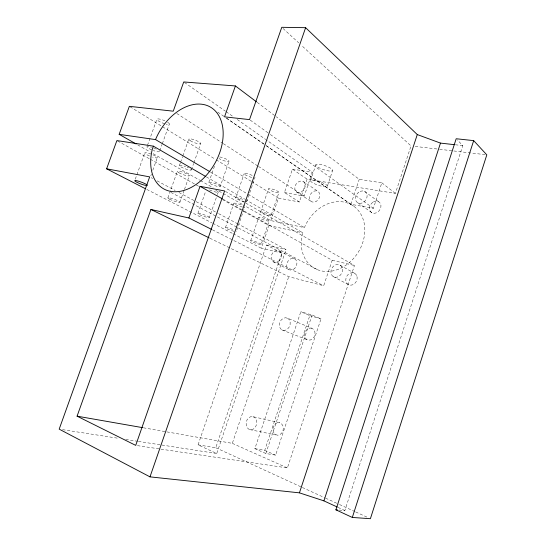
<?xml version="1.0" encoding="UTF-8"?>
<svg xmlns="http://www.w3.org/2000/svg" width="546" height="546" viewBox="0 0 546 546"><rect width="100%" height="100%" fill="white"/><g stroke="black" fill="none" stroke-linecap="round" stroke-linejoin="round"><path stroke-width="0.41" stroke-dasharray="2.73 2.05" d="M245.434 199.529L302.873 232.835L302.013 235.592A36.753 29.668 -58.3 0 0 340.001 268.577A36.753 29.668 -58.3 0 0 358.169 210.312A36.753 29.668 -58.3 0 0 304.743 226.829L304.497 227.627L270.768 220.584L243.407 205.016M339.148 510.073L344.854 510.544L462.783 145.611L457.289 139.892M307.111 179.163L299.351 201.979L284.425 192.547L292.438 169.151L307.111 179.163L395.372 193.414L411.008 145.925L301.221 45.154M160.995 449.14L287.387 467.936L354.443 265.499L246 203.221M266.414 145.837L350.894 204.293L373.389 208.299L381.831 182.808L359.234 179.334L276.228 116.735M254.859 448.655L264.721 450.361L309.787 315.622L300.826 311.725L254.859 448.655L265.834 453.501L275.614 455.139L320.993 318.891L312.121 315.008L300.826 311.725M265.834 453.501L312.121 315.008M209.876 238.22L288.732 276.679L323.689 285.742L332.186 260.299L243.837 210.845M350.894 204.293L359.234 179.334M166.871 431.893L232.323 443.352L288.732 276.679M327.259 186.425A8.907 1.931 18.6 0 0 316.018 180.59A8.907 1.931 18.6 0 0 313.479 183.244A8.907 1.931 18.6 0 0 327.259 186.425L332.569 170.68A8.893 2.109 18.5 0 0 321.41 164.687A8.893 2.109 18.5 0 0 318.775 167.636A8.893 2.109 18.5 0 0 332.569 170.68M198.068 444.86L215.752 447.754L281.961 253.112L266.468 245.011L198.068 444.86L216.728 453.528L286.036 249.583L238.834 224.42M284.425 192.547L304.218 196.075L312.326 172.208L266.448 140.008M310.551 180.446L315.902 164.687M261.138 244.41A5.562 0.682 19 0 0 253.938 241.202A5.562 0.682 19 0 0 252.689 242.015A5.562 0.682 19 0 0 261.138 244.41L269.164 220.987A5.549 0.853 19.1 0 0 262.046 217.622A5.549 0.853 19.1 0 0 260.708 218.714A5.549 0.853 19.1 0 0 269.164 220.987M270.946 215.806A5.542 0.887 19.1 0 0 263.841 212.401A5.542 0.887 19.1 0 0 262.483 213.547A5.542 0.887 19.1 0 0 270.946 215.806L278.924 192.54A5.528 1.051 19.2 0 0 271.894 188.984A5.528 1.051 19.2 0 0 270.447 190.397A5.528 1.051 19.2 0 0 278.924 192.54M281.961 253.112L261.302 248.198L269.055 225.594L241.591 210.251M270.768 220.584L278.467 198.123L251.686 181.634M250.696 240.684L258.77 217.233M260.558 212.039L268.577 188.752M225.443 227.593L233.927 203.194M235.77 197.829L244.192 173.608M236.834 229.982L244.724 207.2M246.635 201.767L255.009 177.58A5.767 1.14 19.6 0 1 254.648 177.757M197.911 213.411L205.726 191.175M208.825 182.371L214.646 165.813M209.357 217.513A6.081 0.805 19.6 0 0 201.126 213.814A6.081 0.805 19.6 0 0 200.43 215.049A6.081 0.805 19.6 0 0 209.357 217.513L217.131 195.304M217.41 194.512L218.243 192.137M220.209 186.514A6.061 1.044 19.8 0 0 212.094 182.589A6.061 1.044 19.8 0 0 211.254 184.207A6.061 1.044 19.8 0 0 220.209 186.514L229.027 161.316M179.921 202.225L184.179 190.185M184.466 189.38L189.298 175.737M191.373 169.867L193.632 163.5M193.912 162.701L200.682 143.584M167.895 197.905L177.327 171.383M179.416 165.506L180.269 163.118M180.555 162.319L182.541 156.736M182.821 155.938L188.78 139.182M150.792 175.826L151.365 174.242M152.784 170.284L157.323 157.617M159.807 150.696L162.06 144.417M162.339 143.632L169.383 123.997M135.292 179.184L144.717 153.016M147.495 145.304L156.852 119.349A6.702 1.467 21.3 0 1 164.824 120.782M455.35 144.772L462.783 145.611M415.219 146.417L438.8 149.201M439.646 149.297L486.814 154.852M137.401 445.632L160.155 449.017M292.438 169.151L312.326 172.208M62.558 429.661L119.008 438.397M125.744 439.441L137.537 441.27M138.384 441.4L161.131 444.922M161.971 445.051L216.728 453.528M143.373 427.784L166.032 431.75M278.467 198.123L299.351 201.979M249.843 429.634L276.658 435.073M269.055 225.594L302.873 232.835M252.948 416.659A6.675 5.283 -78.3 0 1 255.098 427.518A6.675 5.283 -78.3 0 1 246.219 425.279A6.675 5.283 -78.3 0 1 252.948 416.659L279.559 422.659A6.381 5.173 -79.3 0 1 281.763 433.074A6.381 5.173 -79.3 0 1 273.068 430.89A6.381 5.173 -79.3 0 1 279.559 422.659M332.186 260.299L354.443 265.499M266.468 245.011L286.036 249.583M309.787 315.622L320.993 318.891M282.029 329.968L307.105 339.714M287.537 318.202A6.497 5.242 -68.4 0 1 287.503 329.081A6.497 5.242 -68.4 0 1 279.375 325.007A6.497 5.242 -68.4 0 1 287.537 318.202L312.373 328.467A6.218 5.139 -68.8 0 1 312.442 338.909A6.218 5.139 -68.8 0 1 304.47 334.93A6.218 5.139 -68.8 0 1 312.373 328.467M264.721 450.361L275.614 455.139M232.323 443.352L287.387 467.936M215.752 447.754L301.576 487.128M302.348 487.482L324.774 497.775M325.546 498.129L338.691 504.156M339.462 504.511L354.927 511.609M355.699 511.957L367.301 517.28M338.117 507.432L344.854 510.544M273.15 261.711L288.657 269.471M212.49 229.839L323.689 285.742M146.799 189.435L212.012 222.905M212.769 223.294L232.487 233.408M233.244 233.797L261.302 248.198M279.511 250.928L294.867 258.981M170.878 192.41L317.82 269.833M333.258 276.597L348.143 284.48M151.174 177.689L152.675 178.487M157.166 180.883L175.15 190.465M178.897 192.465L195.379 201.249M196.13 201.651L217.854 213.233M218.605 213.636L238.083 224.017M223.048 199.215L243.093 210.435M340.076 265.185L354.784 273.403M117.629 140.998L149.549 158.831M150.286 159.241L198.539 186.2M222.29 199.467L240.847 209.835M137.647 144.854L150.225 152.006M153.18 153.692L199.775 180.194M200.512 180.617L213.083 187.769M219.001 191.134L242.67 204.6M225.348 191.359L245.263 202.798M206.402 176.897L244.697 199.106M210.599 172.133L247.277 193.81M248.014 194.246L304.497 227.627M130.078 106.777L161.93 126.385M162.653 126.829L215.493 159.357M216.216 159.801L250.962 181.19M176.822 113.5L222.631 143.189M223.341 143.653L257.698 165.923M258.415 166.387L304.218 196.075M296.328 191.837L311.09 201.385M303.706 181.757A6.252 4.784 -57.1 0 1 301.46 191.899A6.252 4.784 -57.1 0 1 294.936 186.773A6.252 4.784 -57.1 0 1 303.706 181.757L318.311 191.591A6.088 4.737 -56.7 0 1 316.148 201.488A6.088 4.737 -56.7 0 1 309.691 196.417A6.088 4.737 -56.7 0 1 318.311 191.591M217.758 112.101L225.471 117.431M226.167 117.916L265.397 145.065M266.1 145.557L353.672 206.163M226.617 118.298L265.711 145.352M184.432 82.432L225.437 111.22M226.133 111.712L233.087 116.585M237.257 119.513L265.759 139.517M357.876 202.825L371.915 212.715M250.218 120.106L269.594 133.975M270.284 134.473L373.389 208.299M364.667 191.428L379.634 202.47M257.18 102.368L275.553 116.223M381.831 182.808L395.372 193.414M283.026 28.453L298.71 42.847M234.111 231.313A5.808 0.744 19.3 0 1 226.747 228.665A5.808 0.744 19.3 0 1 226.918 227.662A5.808 0.744 19.3 0 1 234.316 230.139M236.329 231.361A5.808 0.744 19.3 0 1 236.295 231.552M251.72 177.416A5.767 1.14 19.6 0 1 245.024 174.679A5.767 1.14 19.6 0 1 245.912 173.444A5.767 1.14 19.6 0 1 252.907 175.751M219.69 156.941A6.04 1.235 20.1 0 1 227.709 159.889A6.04 1.235 20.1 0 1 227.04 161.5A6.04 1.235 20.1 0 1 219.021 158.558M167.622 122.229A6.702 1.467 21.3 0 1 166.175 124.154M164.667 123.744A6.702 1.467 21.3 0 1 156.852 119.335M159.528 151.488A6.723 1.235 20.9 0 1 153.242 150.498M151.624 149.863A6.723 1.235 20.9 0 1 146.929 146.867A6.723 1.235 20.9 0 1 151.583 147.29M153.774 148.055A6.723 1.235 20.9 0 1 156.395 149.188M190.711 169.021A6.368 1.133 20.3 0 1 187.189 169.472A6.368 1.133 20.3 0 1 179.47 165.725A6.368 1.133 20.3 0 1 185.64 166.557M187.189 167.165A6.368 1.133 20.3 0 1 188.616 167.813M246.615 201.501A5.788 0.962 19.4 0 1 246.28 201.904M244.601 201.754A5.788 0.962 19.4 0 1 237.23 199.133A5.788 0.962 19.4 0 1 237.121 197.72A5.788 0.962 19.4 0 1 244.471 200.095M149.433 155.951A6.729 1.188 20.8 0 1 145.837 152.689A6.729 1.188 20.8 0 1 156.17 156.456A6.729 1.188 20.8 0 1 152.675 157.132M215.786 190.315A6.061 1.003 19.8 0 1 216.81 192.253A6.061 1.003 19.8 0 1 208.238 189.257M244.458 206.606A5.788 0.921 19.4 0 1 244.308 207.303M242.513 207.077A5.788 0.921 19.4 0 1 233.893 203.419A5.788 0.921 19.4 0 1 241.591 205.078M279.497 260.292L278.317 261.329A6.265 4.887 -62.9 0 1 271.533 259.678A6.265 4.887 -62.9 0 1 274.365 251.351L275.669 250.655A6.265 4.887 -62.9 0 1 281.163 252.982A6.265 4.887 -62.9 0 1 279.497 260.292M358.865 192.144L357.575 193.27A6.654 5.344 -53.5 0 0 355.978 200.826A6.654 5.344 -53.5 0 0 362.237 202.941L363.697 202.156A6.654 5.344 -53.5 0 0 366.612 193.448A6.654 5.344 -53.5 0 0 358.865 192.144M294.915 268.127L293.748 269.137A6.102 4.839 -62.8 0 1 287.053 267.472A6.102 4.839 -62.8 0 1 289.79 259.364L291.073 258.688A6.102 4.839 -62.8 0 1 296.512 261.002A6.102 4.839 -62.8 0 1 294.915 268.127M372.822 202.3L371.567 203.392A6.463 5.276 -52.9 0 0 370.031 210.749A6.463 5.276 -52.9 0 0 376.194 212.865L377.634 212.107A6.463 5.276 -52.9 0 0 380.453 203.638A6.463 5.276 -52.9 0 0 372.822 202.3M356.654 275.559L355.869 274.324A6.456 5.412 -60.7 0 0 349.153 273.73A6.456 5.412 -60.7 0 0 345.877 280.849L346.294 282.309A6.456 5.412 -60.7 0 0 353.815 284.186A6.456 5.412 -60.7 0 0 356.654 275.559M341.967 267.383L341.175 266.12A6.648 5.487 -60.9 0 0 334.35 265.561A6.648 5.487 -60.9 0 0 330.972 272.884L331.395 274.385A6.648 5.487 -60.9 0 0 339.032 276.256A6.648 5.487 -60.9 0 0 341.967 267.383M169.519 199.133A6.388 0.874 19.9 0 0 179.661 202.375A6.388 0.874 19.9 0 0 172.536 198.662A6.388 0.874 19.9 0 0 169.519 199.133M190.281 140.731A6.347 1.345 20.6 0 0 200.389 143.844A6.347 1.345 20.6 0 0 193.537 139.544A6.347 1.345 20.6 0 0 190.281 140.731M178.897 172.754A6.368 1.092 20.2 0 0 189.025 175.935A6.368 1.092 20.2 0 0 182.023 171.956A6.368 1.092 20.2 0 0 178.897 172.754"/><path stroke-width="0.82" d="M352.313 517.451L473.675 140.622L456.183 138.745L335.892 509.807L352.313 517.451L370.393 518.7L486.814 154.852L473.675 140.622M337.373 507.084L323.901 500.859L440.486 143.1L454.525 144.683M205.665 176.474L153.378 146.157L116.885 140.581L106.606 168.81L149.679 176.89L59.186 429.142L149.986 476.863L299.433 492.847L417.28 134.569L305.617 27.689L281.777 27.3L249.529 119.608L224.522 116.844L235.408 85.947L183.736 81.948L173.246 111.186L129.354 106.334L119.158 134.336L136.172 144.014M153.378 146.157L152.211 149.624A47.093 31.927 -60.3 0 0 192.274 186.841A47.093 31.927 -60.3 0 0 217.117 113.09A47.093 31.927 -60.3 0 0 155.924 138.616L155.583 139.619L209.869 171.703M149.986 476.863L305.617 27.689M188.882 217.97L200.034 186.329L224.611 190.936L135.715 445.379L77.082 416.175L150.921 209.473L188.882 217.97L211.732 229.456M335.892 509.807L337.524 509.944M119.158 134.336L155.583 139.619M77.082 416.175L142.54 427.634M299.433 492.847L323.901 500.859M417.28 134.569L440.486 143.1M150.921 209.473L209.111 237.844M106.606 168.81L145.284 188.657M200.034 186.329L222.304 198.799M235.408 85.947L256.497 101.856M147.188 185.517A6.75 0.955 20.4 0 1 137.469 182.576A6.75 0.955 20.4 0 1 137.374 180.876A6.75 0.955 20.4 0 1 147.154 184.978"/></g></svg>
